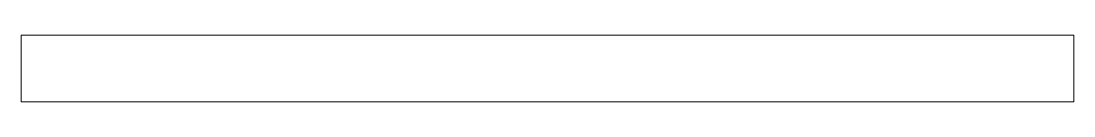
# Paper-space layout '_Dessus' of a CAD drawing. Header units: millimetres. Extents: x -12.5 to 12.5, y -1.6 to 0.
import ezdxf

# ---------------------------------------------------------------- set-up
doc = ezdxf.new("R2010")
doc.units = ezdxf.units.MM

psp = doc.layouts.new('_Dessus')

# ---------------------------------------------------------------- linework, layer by layer
at = {"color": 7, "linetype": 'Continuous', "lineweight": 15}
for p, q in [((-12.5, -1.5875), (-12.5, 0)), ((12.5, 0), (-12.5, 0)), ((12.5, -1.5875), (12.5, 0)), ((12.5, -1.5875), (-12.5, -1.5875))]:
    psp.add_line(p, q, dxfattribs=at)

doc.saveas('drawing.dxf')
